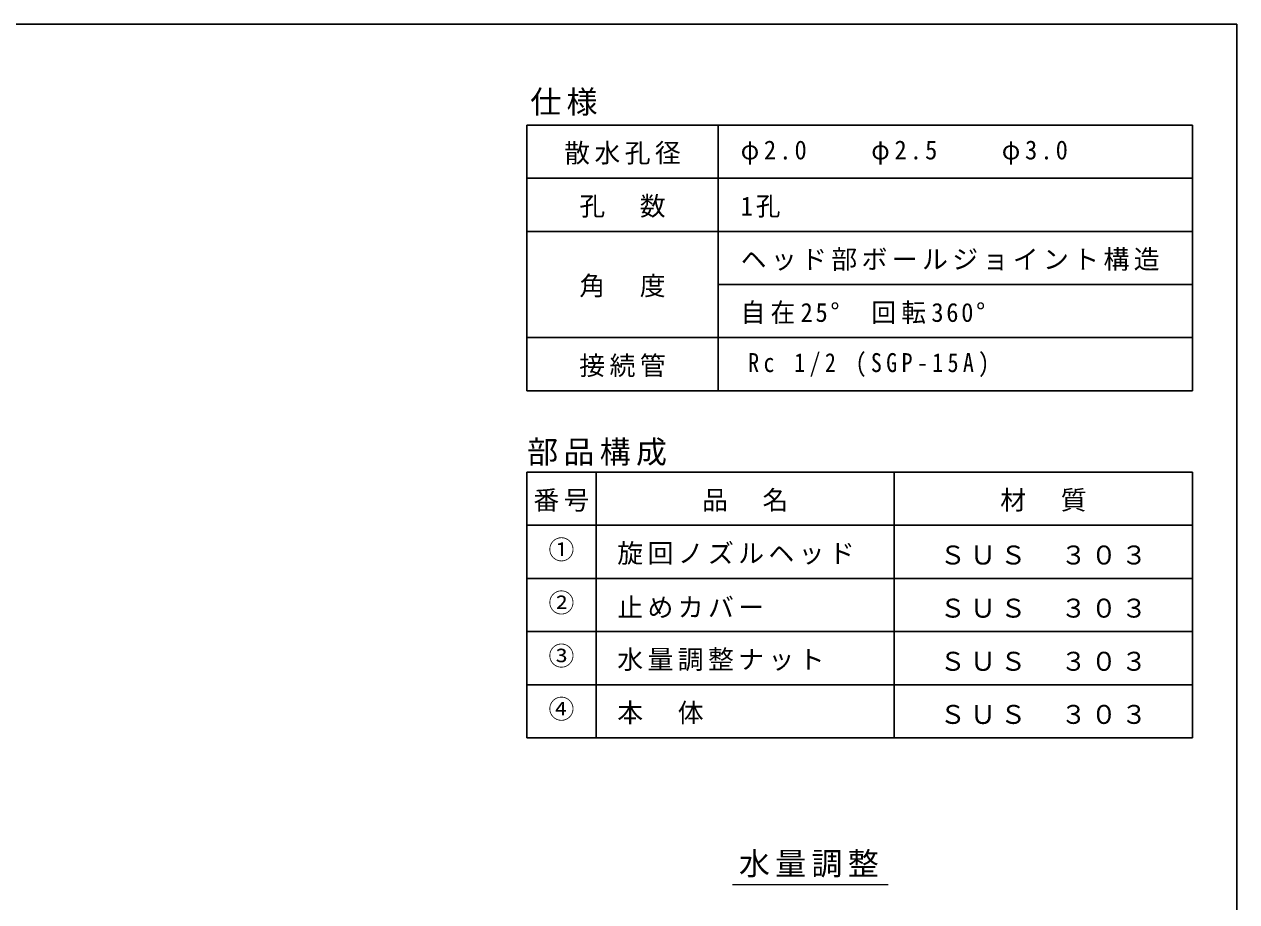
# Model space of a CAD drawing. Units: millimetres on the paper. Extents: x -140 to 140, y -97 to 99.
# Drawn here: x 3.1 to 140.1, y 0 to 99.1 of the extents above; entities that cross this region are included whole.
import ezdxf
from ezdxf.enums import TextEntityAlignment as Align

# ---------------------------------------------------------------- set-up
doc = ezdxf.new("R2010")
doc.units = ezdxf.units.MM
doc.layers.add('0-0_図面枠', color=7, linetype='Continuous')
doc.layers.add('0-8_表', color=7, linetype='Continuous')
doc.layers.add('0-5', color=1, linetype='Continuous', lineweight=18)
doc.styles.add('ＭＳ ゴシック', font='')
doc.styles.get('ＭＳ ゴシック').set_extended_font_data('MS Gothic')

msp = doc.modelspace()

# ---------------------------------------------------------------- linework, layer by layer
at = {"layer": '0-0_図面枠', "color": 5}
msp.add_line((-139.949, 99.1), (140.051, 99.1), dxfattribs=at)
msp.add_line((-139.949, 99.1), (140.051, 99.1), dxfattribs=at)
msp.add_lwpolyline([(-139.949, 99.1), (-139.949, -96.9), (140.051, -96.9), (140.051, 99.1)], dxfattribs=at)
msp.add_lwpolyline([(-139.949, 99.1), (-139.949, -96.9), (140.051, -96.9), (140.051, 99.1)], dxfattribs=at)
at = {"layer": '0-5', "color": 7}
msp.add_line((83.085, 1.976), (100.678, 1.976), dxfattribs=at)
at = {"layer": '0-8_表', "color": 5}
for p, q in [((59.85, 87.715), (135.051, 87.715)), ((59.85, 87.715), (59.85, 57.715)), ((81.481, 87.715), (81.481, 57.715)), ((135.051, 87.715), (135.051, 57.715)), ((59.85, 81.715), (135.051, 81.715)), ((59.85, 75.715), (135.051, 75.715)), ((81.481, 69.715), (135.051, 69.715)), ((59.85, 63.715), (135.051, 63.715)), ((59.85, 57.715), (135.051, 57.715)), ((59.85, 48.52), (135.051, 48.52)), ((59.85, 48.52), (59.85, 18.52)), ((67.689, 48.52), (67.689, 18.52)), ((101.37, 48.52), (101.37, 18.52)), ((135.051, 48.52), (135.051, 18.52)), ((59.85, 42.52), (135.051, 42.52)), ((59.85, 36.52), (135.051, 36.52)), ((59.85, 30.52), (135.051, 30.52)), ((59.85, 24.52), (135.051, 24.52)), ((59.85, 18.52), (135.051, 18.52))]:
    msp.add_line(p, q, dxfattribs=at)

# ---------------------------------------------------------------- texts
at = {"layer": '0-5', "color": 7, "insert": (83.814, 2.745), "char_height": 2.568, "attachment_point": 7, "style": 'ＭＳ ゴシック'}
msp.add_mtext('\\T1.17;水量調整', dxfattribs=at)
at = {"layer": '0-8_表', "style": 'ＭＳ ゴシック'}
for s, p in [('①', (62.31, 38.06)), ('②', (62.31, 32.06)), ('③', (62.31, 26.06)), ('④', (62.31, 20.06))]:
    msp.add_text(s, height=2.14, dxfattribs=at).set_placement(p, align=Align.BOTTOM_LEFT)
at = {"layer": '0-8_表', "attachment_point": 7, "style": 'ＭＳ ゴシック'}
for s, insert, char_height in [('\\T1.17;仕様', (60.25, 88.762), 2.568), ('\\T1.17;散水孔径', (64.083, 83.255), 2.14), ('\\T1.25;\\W0.95;φ2.0\u3000\u3000φ2.5\u3000\u3000φ3.0', (84.014, 83.255), 2.14), ('\\T1.17;孔\u3000数', (65.791, 77.255), 2.14), ('\\T1.24;\\W0.95;1孔', (84.014, 77.255), 2.14), ('\\T1.17;ヘッド部ボールジョイント構造', (84.014, 71.255), 2.14), ('\\T1.17;角\u3000度', (65.791, 68.255), 2.14), ('\\T1.22;\\W0.95;自在25°\u3000回転360°', (84.014, 65.255), 2.14), ('\\T1.17;接続管', (65.791, 59.255), 2.14), ('\\T1.4;\\W0.85;Rc\\~1/2\\~(SGP-15A)', (84.867, 59.255), 2.14), ('\\T1.17;部品構成', (59.898, 49.224), 2.568), ('\\T1.17;番号', (60.602, 44.06), 2.14), ('\\T1.17;品\u3000名', (79.655, 44.06), 2.14), ('\\T1.17;材\u3000質', (113.336, 44.06), 2.14), ('\\T1.17;旋回ノズルヘッド', (70.079, 38.06), 2.14), ('\\T1.17;ＳＵＳ\u3000３０３', (106.506, 38.06), 2.14), ('\\T1.17;止めカバー', (70.079, 32.06), 2.14), ('\\T1.17;ＳＵＳ\u3000３０３', (106.506, 32.06), 2.14), ('\\T1.17;水量調整ナット', (70.079, 26.06), 2.14), ('\\T1.17;ＳＵＳ\u3000３０３', (106.506, 26.06), 2.14), ('\\T1.17;本\u3000体', (70.079, 20.06), 2.14), ('\\T1.17;ＳＵＳ\u3000３０３', (106.506, 20.06), 2.14)]:
    msp.add_mtext(s, dxfattribs=dict(at, insert=insert, char_height=char_height))

doc.saveas('drawing.dxf')
